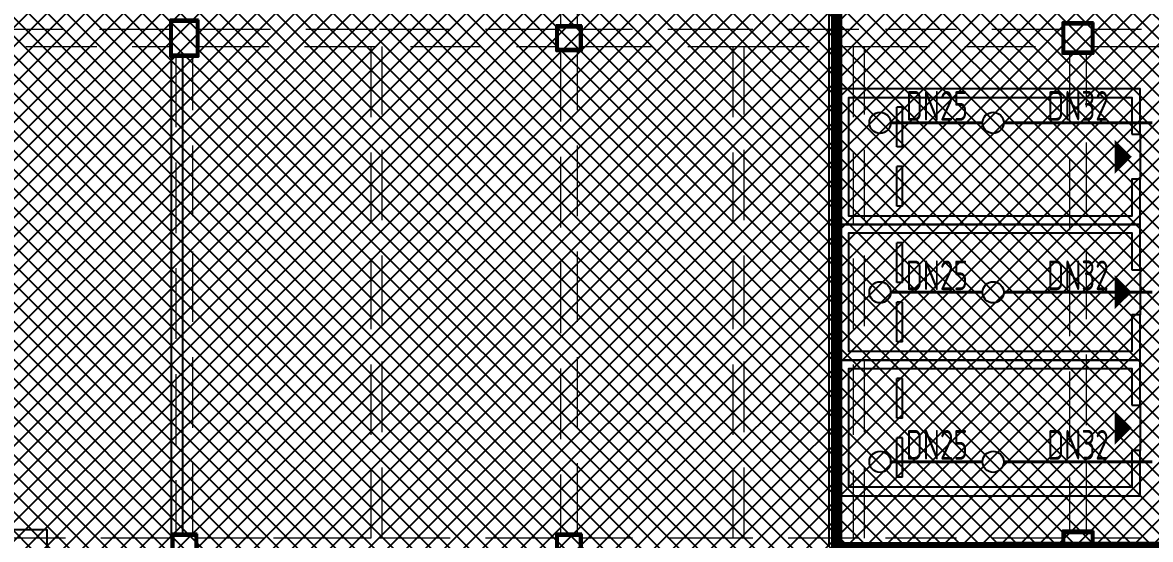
# Model space of a CAD drawing. Extents: x 6824721 to 16538177, y 2478193 to 6665639.
# Drawn here: x 8757203 to 8777145, y 2918826 to 2927976 of the extents above; entities that cross this region are included whole.
import ezdxf

# ---------------------------------------------------------------- set-up
doc = ezdxf.new("R2010")
doc.units = 0
doc.header["$LTSCALE"] = 10
doc.linetypes.add('短虚线', pattern=[187.5, 125, -62.5])
for name, color, linetype in [('0-wo', 8, 'Continuous'), ('00-停车位', 67, 'Continuous'), ('W-EQUIP_喷头', 7, 'Continuous'), ('W-PIPE-喷淋中', 6, 'Continuous'), ('W-TEXT_喷淋', 7, 'Continuous'), ('WALL', 9, 'Continuous')]:
    doc.layers.add(name, color=color, linetype=linetype)
doc.layers.add('钢梁', color=141, linetype='Continuous', lineweight=18)
doc.styles.add('8B2_02', font='tssdeng.shx', dxfattribs={"width": 0.7, "bigfont": 'TSSDCHN.shx'})

# ---------------------------------------------------------------- blocks, each defined once
blk = doc.blocks.new('车位2400x5300')
at = {"layer": '00-停车位', "color": 251}
for p, q in [((-875, -1000), (-175, -1000)), ((-875, -1100), (-875, -1000)), ((-875, -1100), (-175, -1100)), ((-175, -1100), (-175, -1000)), ((175, -1000), (875, -1000)), ((175, -1100), (175, -1000)), ((175, -1100), (875, -1100)), ((875, -1100), (875, -1000)), ((400, -5300), (-400, -5300))]:
    blk.add_line(p, q, dxfattribs=at)
blk.add_lwpolyline([(400, -5150), (400, -5300), (1200, -5300), (1200, 0), (-1200, 0), (-1200, -5300), (-400, -5300), (-400, -5150), (-1050, -5150), (-1050, -150), (1050, -150), (1050, -5150), (400, -5150)], dxfattribs=at)
blk.add_lwpolyline([(0, -5150, 0, 600, 0), (0, -4850, 600, 600, 0)], format="xyseb", dxfattribs=at)
blk = doc.blocks.new('jkytk')
at = {"layer": 'WALL', "color": 1, "const_width": 200}
for points in [[(8509914, 2927380), (8466214, 2927327), (8466214, 2940327), (8455039, 2940327), (8455039, 2940323), (8450939, 2940323), (8450939, 2940323), (8448239, 2940323), (8448239, 2940323), (8431489, 2940323), (8431489, 2936327), (8419189, 2936327), (8419189, 2936327), (8414589, 2936327), (8414589, 2936327), (8397664, 2936327), (8397664, 2958073), (8406689, 2958073), (8406689, 3040302)], [(8463239, 2891152), (8463239, 2900452), (8461422, 2900452), (8461422, 2902957), (8466214, 2902957), (8466214, 2940327), (8431489, 2940323)]]:
    blk.add_lwpolyline(points, dxfattribs=at)
blk = doc.blocks.new('LIANGMOBAN')
at = {"layer": '钢梁', "color": 8, "linetype": '短虚线', "lineweight": 18}
for p, q in [((1897241, 216728), (1897241, 213953)), ((1897541, 213953), (1897541, 216728)), ((1890341, 213878), (1887191, 213878)), ((1893991, 213878), (1890841, 213878)), ((1897166, 213878), (1893991, 213878)), ((1900391, 213878), (1897616, 213878)), ((1902516, 213878), (1900391, 213878)), ((1906116, 213878), (1902516, 213878)), ((1909391, 213878), (1906666, 213878)), ((1884041, 213578), (1890341, 213578)), ((1890441, 213403), (1890441, 204953)), ((1890741, 204953), (1890741, 213403)), ((1890841, 213578), (1893891, 213578)), ((1890841, 213578), (1897166, 213578)), ((1893891, 213578), (1893891, 204878)), ((1894091, 204878), (1894091, 213578)), ((1897241, 213503), (1897241, 204953)), ((1897541, 204953), (1897541, 213503)), ((1897616, 213578), (1900391, 213578)), ((1900291, 213578), (1900291, 204878)), ((1900391, 213578), (1902516, 213578)), ((1900491, 204878), (1900491, 213578)), ((1902416, 213578), (1902416, 204878)), ((1902516, 213578), (1906116, 213578)), ((1902616, 204878), (1902616, 213578)), ((1906241, 213453), (1906241, 205003)), ((1906541, 205003), (1906541, 213453)), ((1906666, 213578), (1909391, 213578)), ((1890366, 204878), (1884016, 204878)), ((1893891, 204878), (1890816, 204878)), ((1897166, 204878), (1890816, 204878)), ((1900391, 204878), (1897616, 204878)), ((1902516, 204878), (1900391, 204878)), ((1906116, 204878), (1902516, 204878)), ((1909391, 204878), (1906666, 204878))]:
    blk.add_line(p, q, dxfattribs=at)
blk = doc.blocks.new('$TwtSys$00000125')
blk.add_circle((0, 0, 0), 1)

msp = doc.modelspace()

# ---------------------------------------------------------------- hatches: boundary and pattern name
h = msp.add_hatch()
h.set_pattern_fill('ANSI37', color=8, scale=150)
h.set_pattern_definition([(45, (8303016.86, 2710265.2), (-168.3798, 168.3798), []), (135, (8303016.86, 2710265.2), (-168.3798, -168.3798), [])])
h.paths.add_polyline_path([(8824414.1, 2949451.5), (8824414.1, 2935151.5), (8842714.1, 2935151.5), (8842714.1, 2879526.5), (8827964.1, 2879526.5), (8827964.1, 2881476.5), (8830839.1, 2881476.5), (8830939.1, 2886876.5), (8804334.6, 2886876.5), (8804142.3, 2820149.7), (8833564.1, 2820152.3), (8833564.1, 2817714.5), (8841204.8, 2810768), (8839163.9, 2808501.4), (8843102.6, 2804955), (8820829.2, 2780217.9), (8820829.2, 2770055.4), (8785124.6, 2730401.5), (8708264.1, 2730401.5), (8708264.1, 2736351.5), (8695014.1, 2750701.5), (8695014.1, 2775001.5), (8703014.1, 2775002.8), (8703014.1, 2949451.5), (8712039.3, 2949451.5)])

# ---------------------------------------------------------------- linework, layer by layer
at = {"layer": '0-wo', "color": 8}
for p, q in [((8771464.1, 2918701.5), (8771464.1, 2929201.5)), ((8771664.1, 2918801.5), (8771664.1, 2929301.5)), ((8759814.1, 2928026.5), (8759814.1, 2927376.5)), ((8760314.1, 2927376.5), (8760314.1, 2928026.5)), ((8767089.1, 2927926.5), (8766639.1, 2927926.5)), ((8766639.1, 2927926.5), (8766639.1, 2927476.5)), ((8767089.1, 2927476.5), (8767089.1, 2927926.5)), ((8776139.1, 2927976.5), (8775589.1, 2927976.5)), ((8775589.1, 2927976.5), (8775589.1, 2927426.5)), ((8776139.1, 2927426.5), (8776139.1, 2927976.5)), ((8759814.1, 2927376.5), (8760314.1, 2927376.5)), ((8759839.1, 2918926.5), (8759839.1, 2927376.5)), ((8760039.1, 2918926.5), (8760039.1, 2927376.5)), ((8766639.1, 2927476.5), (8767089.1, 2927476.5)), ((8775589.1, 2927426.5), (8776139.1, 2927426.5)), ((8753564.1, 2919001.5), (8757639.1, 2919001.5)), ((8757639.1, 2915801.5), (8757639.1, 2919001.5)), ((8776139.1, 2918976.5), (8775589.1, 2918976.5)), ((8775589.1, 2918976.5), (8775589.1, 2918426.5)), ((8776139.1, 2918426.5), (8776139.1, 2918976.5)), ((8760289.1, 2918926.5), (8759839.1, 2918926.5)), ((8759839.1, 2918926.5), (8759839.1, 2918476.5)), ((8760289.1, 2918476.5), (8760289.1, 2918926.5)), ((8767089.1, 2918926.5), (8766639.1, 2918926.5)), ((8766639.1, 2918926.5), (8766639.1, 2918476.5)), ((8767089.1, 2918476.5), (8767089.1, 2918926.5))]:
    msp.add_line(p, q, dxfattribs=at)
at = {"layer": '0-wo', "color": 8, "lineweight": 35}
for points in [[(8760314.1, 2928026.5), (8759814.1, 2928026.5), (8759814.1, 2927376.5), (8760314.1, 2927376.5)], [(8760284.1, 2927406.5), (8759844.1, 2927406.5), (8759844.1, 2927996.5), (8760284.1, 2927996.5)], [(8767089.1, 2927926.5), (8766639.1, 2927926.5), (8766639.1, 2927476.5), (8767089.1, 2927476.5)], [(8776139.1, 2927976.5), (8775589.1, 2927976.5), (8775589.1, 2927426.5), (8776139.1, 2927426.5)], [(8776109.1, 2927456.5), (8775619.1, 2927456.5), (8775619.1, 2927946.5), (8776109.1, 2927946.5)], [(8767059.1, 2927506.5), (8766669.1, 2927506.5), (8766669.1, 2927896.5), (8767059.1, 2927896.5)], [(8776139.1, 2918976.5), (8775589.1, 2918976.5), (8775589.1, 2918426.5), (8776139.1, 2918426.5)], [(8776109.1, 2918456.5), (8775619.1, 2918456.5), (8775619.1, 2918946.5), (8776109.1, 2918946.5)], [(8760289.1, 2918926.5), (8759839.1, 2918926.5), (8759839.1, 2918476.5), (8760289.1, 2918476.5)], [(8760259.1, 2918506.5), (8759869.1, 2918506.5), (8759869.1, 2918896.5), (8760259.1, 2918896.5)], [(8767089.1, 2918926.5), (8766639.1, 2918926.5), (8766639.1, 2918476.5), (8767089.1, 2918476.5)], [(8767059.1, 2918506.5), (8766669.1, 2918506.5), (8766669.1, 2918896.5), (8767059.1, 2918896.5)]]:
    msp.add_lwpolyline(points, close=True, dxfattribs=at)
at = {"layer": 'W-PIPE-喷淋中', "ltscale": 1.5, "const_width": 52.5}
for points in [[(8774176.6, 2926201.5), (8772551.6, 2926201.5)], [(8777176.6, 2926201.5), (8774551.6, 2926201.5)], [(8774176.6, 2923201.5), (8772551.6, 2923201.5)], [(8777176.6, 2923201.5), (8774551.6, 2923201.5)], [(8774176.6, 2920201.5), (8772551.6, 2920201.5)], [(8777176.6, 2920201.5), (8774551.6, 2920201.5)]]:
    msp.add_lwpolyline(points, dxfattribs=at)

# ---------------------------------------------------------------- block references
msp.add_blockref('jkytk', (305383.7, -8645.8))
at = {"layer": '0-wo', "color": 8, "rotation": 90}
for p in [(8771664.1, 2925601.5), (8771664.1, 2923201.5), (8771664.1, 2920801.5)]:
    msp.add_blockref('车位2400x5300', p, dxfattribs=at)
at = {"layer": 'W-EQUIP_喷头', "xscale": 187.5, "yscale": 187.5, "zscale": 187.5}
for p in [(8772364.1, 2926201.5), (8774364.1, 2926201.5), (8772364.1, 2923201.5), (8774364.1, 2923201.5), (8772364.1, 2920201.5), (8774364.1, 2920201.5)]:
    msp.add_blockref('$TwtSys$00000125', p, dxfattribs=at)
at = {"layer": '钢梁', "color": 6}
msp.add_blockref('LIANGMOBAN', (6869472.7, 2713973), dxfattribs=at)

# ---------------------------------------------------------------- texts
at = {"layer": 'W-TEXT_喷淋', "style": '8B2_02', "width": 0.7}
for s, p in [('DN25', (8772819.9, 2926239)), ('DN32', (8775319.9, 2926239)), ('DN25', (8772819.9, 2923239)), ('DN32', (8775319.9, 2923239)), ('DN25', (8772819.9, 2920239)), ('DN32', (8775319.9, 2920239))]:
    msp.add_text(s, height=525, dxfattribs=at).set_placement(p)

doc.saveas('drawing.dxf')
